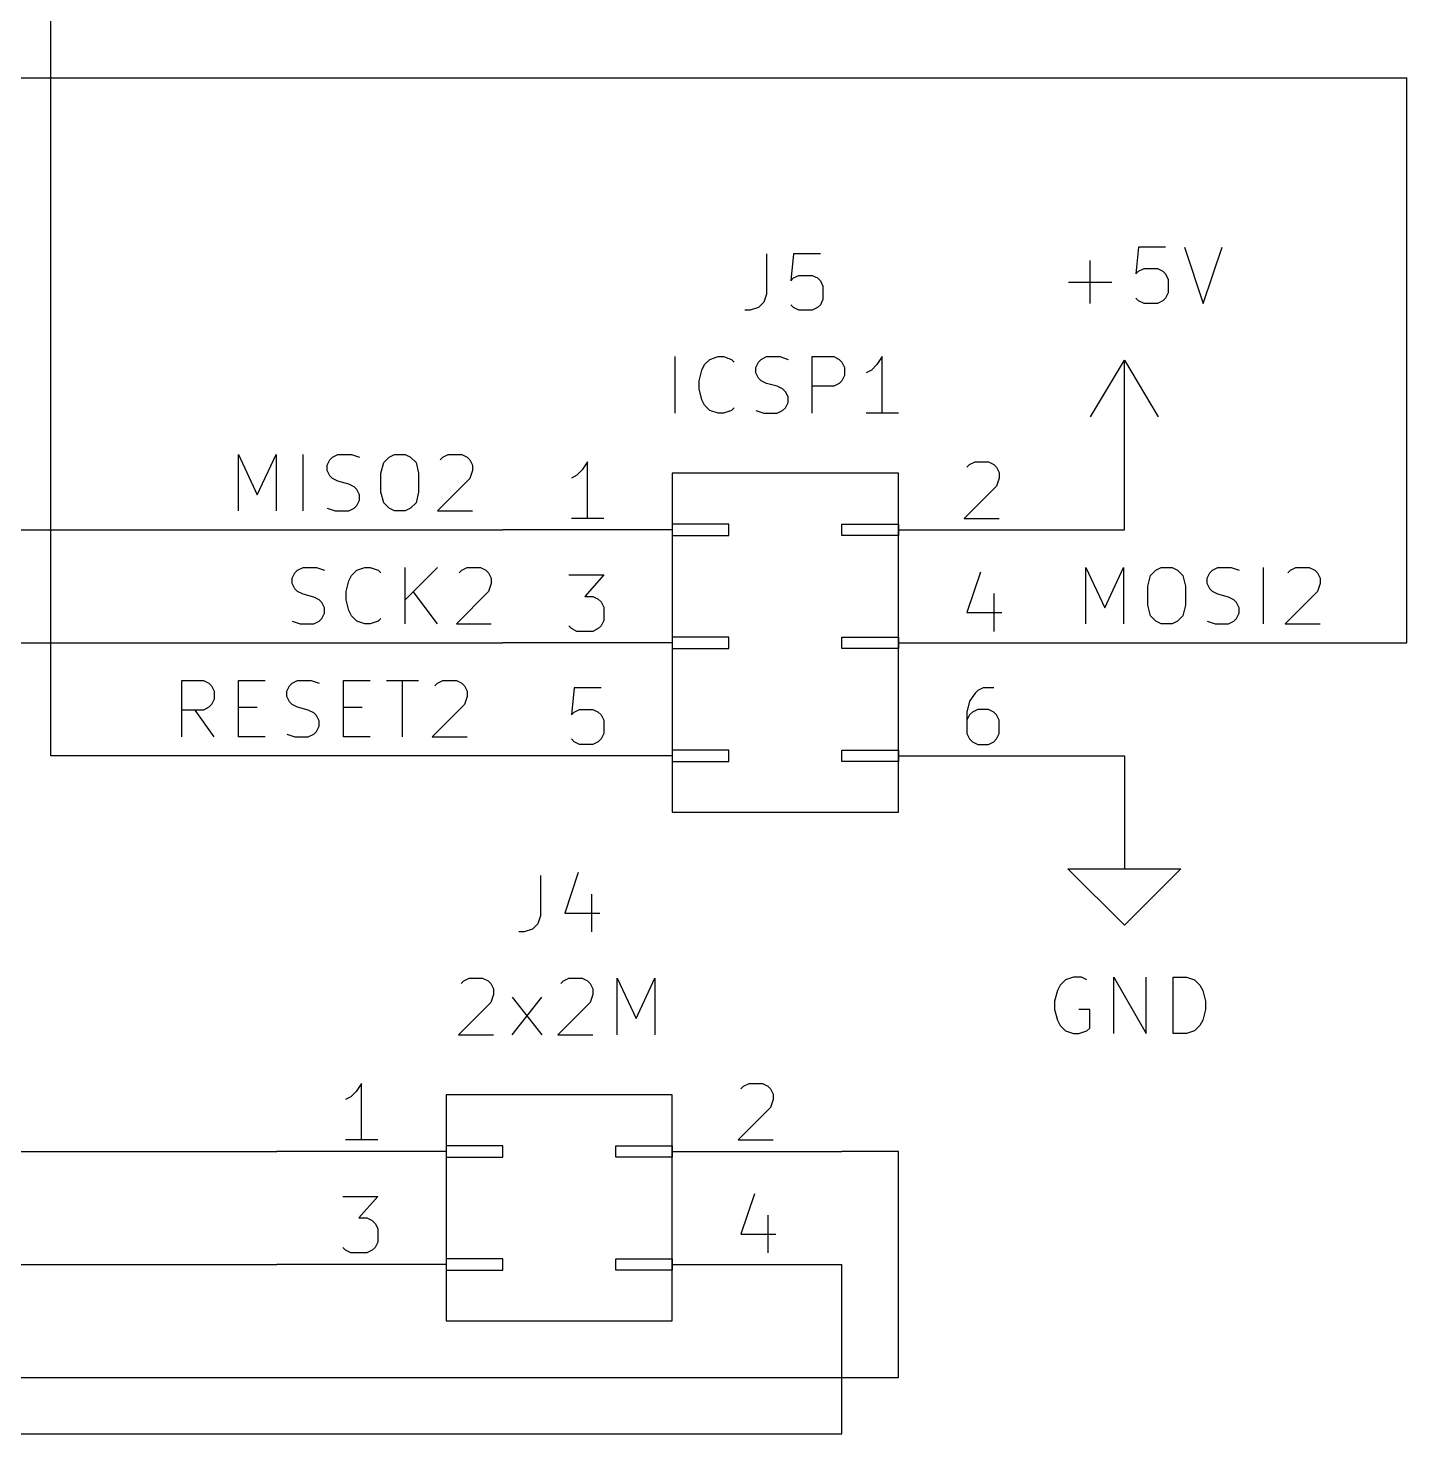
# Model space of a CAD drawing. Extents: x 0.4 to 11.3, y -7.9 to -0.4.
# Drawn here: x 7.78 to 9, y -3.65 to -2.406 of the extents above; entities that cross this region are included whole.
import ezdxf

# ---------------------------------------------------------------- set-up
doc = ezdxf.new("R2010")
doc.units = 0
doc.header["$MEASUREMENT"] = 0
for name, color, linetype in [('CYAN2', 4, 'CONTINUOUS'), ('GRAY1', 251, 'CONTINUOUS'), ('GREEN3', 91, 'CONTINUOUS'), ('LYELLOW', 51, 'CONTINUOUS'), ('RED2', 1, 'CONTINUOUS'), ('RED3', 11, 'CONTINUOUS')]:
    doc.layers.add(name, color=color, linetype=linetype)

msp = doc.modelspace()

# ---------------------------------------------------------------- linework, layer by layer
at = {"layer": 'CYAN2', "linetype": 'CONTINUOUS'}
for p, q in [((8.4333, -2.6058), (8.4333, -2.6415)), ((8.4333, -2.6058), (8.4333, -2.6415)), ((8.4571, -2.6058), (8.4548, -2.6296)), ((8.4571, -2.6058), (8.4548, -2.6296)), ((8.481, -2.6058), (8.4571, -2.6058)), ((8.481, -2.6058), (8.4571, -2.6058)), ((8.7198, -2.6498), (8.7198, -2.6117)), ((8.7198, -2.6498), (8.7198, -2.6117)), ((8.7626, -2.5998), (8.7602, -2.6236)), ((8.7626, -2.5998), (8.7602, -2.6236)), ((8.7864, -2.5998), (8.7626, -2.5998)), ((8.7864, -2.5998), (8.7626, -2.5998)), ((8.8031, -2.5998), (8.8198, -2.6498)), ((8.8031, -2.5998), (8.8198, -2.6498)), ((8.8198, -2.6498), (8.8364, -2.5998)), ((8.8198, -2.6498), (8.8364, -2.5998)), ((8.7602, -2.6236), (8.7626, -2.6212)), ((8.7602, -2.6236), (8.7626, -2.6212)), ((8.7626, -2.6212), (8.7674, -2.6189)), ((8.7626, -2.6212), (8.7674, -2.6189)), ((8.7674, -2.6189), (8.7793, -2.6189)), ((8.7674, -2.6189), (8.7793, -2.6189)), ((8.7793, -2.6189), (8.784, -2.6212)), ((8.7793, -2.6189), (8.784, -2.6212)), ((8.784, -2.6212), (8.7864, -2.6236)), ((8.784, -2.6212), (8.7864, -2.6236)), ((8.7864, -2.6236), (8.7888, -2.6284)), ((8.7864, -2.6236), (8.7888, -2.6284)), ((8.4548, -2.6296), (8.4571, -2.6272)), ((8.4548, -2.6296), (8.4571, -2.6272)), ((8.4571, -2.6272), (8.4619, -2.6249)), ((8.4571, -2.6272), (8.4619, -2.6249)), ((8.4619, -2.6249), (8.4738, -2.6249)), ((8.4619, -2.6249), (8.4738, -2.6249)), ((8.4738, -2.6249), (8.4786, -2.6272)), ((8.4738, -2.6249), (8.4786, -2.6272)), ((8.4786, -2.6272), (8.481, -2.6296)), ((8.4786, -2.6272), (8.481, -2.6296)), ((8.481, -2.6296), (8.4833, -2.6344)), ((8.481, -2.6296), (8.4833, -2.6344)), ((8.4833, -2.6344), (8.4833, -2.6463)), ((8.4833, -2.6344), (8.4833, -2.6463)), ((8.7007, -2.6308), (8.7388, -2.6308)), ((8.7007, -2.6308), (8.7388, -2.6308)), ((8.7888, -2.6284), (8.7888, -2.6403)), ((8.7888, -2.6284), (8.7888, -2.6403)), ((8.431, -2.6487), (8.4262, -2.6534)), ((8.431, -2.6487), (8.4262, -2.6534)), ((8.4333, -2.6415), (8.431, -2.6487)), ((8.4333, -2.6415), (8.431, -2.6487)), ((8.4833, -2.6463), (8.481, -2.651)), ((8.4833, -2.6463), (8.481, -2.651)), ((8.7626, -2.6474), (8.7602, -2.645)), ((8.7626, -2.6474), (8.7602, -2.645)), ((8.7674, -2.6498), (8.7626, -2.6474)), ((8.7674, -2.6498), (8.7626, -2.6474)), ((8.784, -2.6474), (8.7793, -2.6498)), ((8.784, -2.6474), (8.7793, -2.6498)), ((8.7864, -2.645), (8.784, -2.6474)), ((8.7864, -2.645), (8.784, -2.6474)), ((8.7888, -2.6403), (8.7864, -2.645)), ((8.7888, -2.6403), (8.7864, -2.645)), ((8.419, -2.6558), (8.4143, -2.6558)), ((8.419, -2.6558), (8.4143, -2.6558)), ((8.4262, -2.6534), (8.419, -2.6558)), ((8.4262, -2.6534), (8.419, -2.6558)), ((8.4571, -2.6534), (8.4548, -2.651)), ((8.4571, -2.6534), (8.4548, -2.651)), ((8.4619, -2.6558), (8.4571, -2.6534)), ((8.4619, -2.6558), (8.4571, -2.6534)), ((8.4738, -2.6558), (8.4619, -2.6558)), ((8.4738, -2.6558), (8.4619, -2.6558)), ((8.4786, -2.6534), (8.4738, -2.6558)), ((8.4786, -2.6534), (8.4738, -2.6558)), ((8.481, -2.651), (8.4786, -2.6534)), ((8.481, -2.651), (8.4786, -2.6534)), ((8.7793, -2.6498), (8.7674, -2.6498)), ((8.7793, -2.6498), (8.7674, -2.6498)), ((8.3524, -2.7468), (8.3524, -2.6968)), ((8.3524, -2.7468), (8.3524, -2.6968)), ((8.3786, -2.7039), (8.3833, -2.6992)), ((8.3786, -2.7039), (8.3833, -2.6992)), ((8.3833, -2.6992), (8.3905, -2.6968)), ((8.3833, -2.6992), (8.3905, -2.6968)), ((8.3905, -2.6968), (8.3952, -2.6968)), ((8.3905, -2.6968), (8.3952, -2.6968)), ((8.3952, -2.6968), (8.4024, -2.6992)), ((8.3952, -2.6968), (8.4024, -2.6992)), ((8.4024, -2.6992), (8.4048, -2.7016)), ((8.4024, -2.6992), (8.4048, -2.7016)), ((8.4262, -2.7016), (8.4286, -2.6992)), ((8.4262, -2.7016), (8.4286, -2.6992)), ((8.4286, -2.6992), (8.4333, -2.6968)), ((8.4286, -2.6992), (8.4333, -2.6968)), ((8.4333, -2.6968), (8.4452, -2.6968)), ((8.4333, -2.6968), (8.4452, -2.6968)), ((8.4452, -2.6968), (8.4524, -2.6992)), ((8.4452, -2.6968), (8.4524, -2.6992)), ((8.4738, -2.7468), (8.4738, -2.6968)), ((8.4738, -2.6968), (8.4929, -2.6968)), ((8.4738, -2.7468), (8.4738, -2.6968)), ((8.4738, -2.6968), (8.4929, -2.6968)), ((8.4929, -2.6968), (8.4976, -2.6992)), ((8.4929, -2.6968), (8.4976, -2.6992)), ((8.4976, -2.6992), (8.5, -2.7016)), ((8.4976, -2.6992), (8.5, -2.7016)), ((8.5357, -2.6968), (8.531, -2.7039)), ((8.5357, -2.6968), (8.531, -2.7039)), ((8.5357, -2.7468), (8.5357, -2.6968)), ((8.5357, -2.7468), (8.5357, -2.6968)), ((8.3738, -2.7182), (8.3762, -2.7087)), ((8.3738, -2.7182), (8.3762, -2.7087)), ((8.3762, -2.7087), (8.3786, -2.7039)), ((8.3762, -2.7087), (8.3786, -2.7039)), ((8.4238, -2.7063), (8.4262, -2.7016)), ((8.4238, -2.7063), (8.4262, -2.7016)), ((8.4238, -2.7111), (8.4238, -2.7063)), ((8.4238, -2.7111), (8.4238, -2.7063)), ((8.4262, -2.7159), (8.4238, -2.7111)), ((8.4262, -2.7159), (8.4238, -2.7111)), ((8.5, -2.7016), (8.5024, -2.7063)), ((8.5, -2.7016), (8.5024, -2.7063)), ((8.5024, -2.7063), (8.5024, -2.7135)), ((8.5024, -2.7063), (8.5024, -2.7135)), ((8.5262, -2.7087), (8.5214, -2.7111)), ((8.5262, -2.7087), (8.5214, -2.7111)), ((8.531, -2.7039), (8.5262, -2.7087)), ((8.531, -2.7039), (8.5262, -2.7087)), ((8.3738, -2.7254), (8.3738, -2.7182)), ((8.3738, -2.7254), (8.3738, -2.7182)), ((8.4286, -2.7182), (8.4262, -2.7159)), ((8.4286, -2.7182), (8.4262, -2.7159)), ((8.4333, -2.7206), (8.4286, -2.7182)), ((8.4333, -2.7206), (8.4286, -2.7182)), ((8.4429, -2.723), (8.4333, -2.7206)), ((8.4429, -2.723), (8.4333, -2.7206)), ((8.4476, -2.7254), (8.4429, -2.723)), ((8.4476, -2.7254), (8.4429, -2.723)), ((8.4929, -2.723), (8.4738, -2.723)), ((8.4929, -2.723), (8.4738, -2.723)), ((8.4976, -2.7206), (8.4929, -2.723)), ((8.4976, -2.7206), (8.4929, -2.723)), ((8.5, -2.7182), (8.4976, -2.7206)), ((8.5, -2.7182), (8.4976, -2.7206)), ((8.5024, -2.7135), (8.5, -2.7182)), ((8.5024, -2.7135), (8.5, -2.7182)), ((8.3762, -2.7349), (8.3738, -2.7254)), ((8.3762, -2.7349), (8.3738, -2.7254)), ((8.3786, -2.7397), (8.3762, -2.7349)), ((8.3786, -2.7397), (8.3762, -2.7349)), ((8.45, -2.7278), (8.4476, -2.7254)), ((8.45, -2.7278), (8.4476, -2.7254)), ((8.4524, -2.7325), (8.45, -2.7278)), ((8.4524, -2.7325), (8.45, -2.7278)), ((8.4524, -2.7373), (8.4524, -2.7325)), ((8.4524, -2.7373), (8.4524, -2.7325)), ((8.3833, -2.7444), (8.3786, -2.7397)), ((8.3833, -2.7444), (8.3786, -2.7397)), ((8.3905, -2.7468), (8.3833, -2.7444)), ((8.3905, -2.7468), (8.3833, -2.7444)), ((8.3952, -2.7468), (8.3905, -2.7468)), ((8.3952, -2.7468), (8.3905, -2.7468)), ((8.4024, -2.7444), (8.3952, -2.7468)), ((8.4024, -2.7444), (8.3952, -2.7468)), ((8.4048, -2.742), (8.4024, -2.7444)), ((8.4048, -2.742), (8.4024, -2.7444)), ((8.4238, -2.7444), (8.431, -2.7468)), ((8.4238, -2.7444), (8.431, -2.7468)), ((8.431, -2.7468), (8.4429, -2.7468)), ((8.431, -2.7468), (8.4429, -2.7468)), ((8.4429, -2.7468), (8.4476, -2.7444)), ((8.4429, -2.7468), (8.4476, -2.7444)), ((8.4476, -2.7444), (8.45, -2.742)), ((8.4476, -2.7444), (8.45, -2.742)), ((8.45, -2.742), (8.4524, -2.7373)), ((8.45, -2.742), (8.4524, -2.7373)), ((8.55, -2.7468), (8.5214, -2.7468)), ((8.55, -2.7468), (8.5214, -2.7468)), ((8.2333, -3.1558), (8.2333, -3.1915)), ((8.2667, -3.1534), (8.2548, -3.1891)), ((8.2786, -3.1725), (8.2786, -3.2058)), ((8.2333, -3.1915), (8.231, -3.1987)), ((8.2548, -3.1891), (8.2857, -3.1891)), ((8.219, -3.2058), (8.2143, -3.2058)), ((8.2262, -3.2034), (8.219, -3.2058)), ((8.231, -3.1987), (8.2262, -3.2034)), ((8.705, -3.2458), (8.6979, -3.2482)), ((8.705, -3.2458), (8.6979, -3.2482)), ((8.7121, -3.2458), (8.705, -3.2458)), ((8.7121, -3.2458), (8.705, -3.2458)), ((8.7169, -3.2482), (8.7121, -3.2458)), ((8.7169, -3.2482), (8.7121, -3.2458)), ((8.7407, -3.2958), (8.7407, -3.2458)), ((8.7407, -3.2458), (8.7693, -3.2958)), ((8.7407, -3.2958), (8.7407, -3.2458)), ((8.7407, -3.2458), (8.7693, -3.2958)), ((8.7693, -3.2958), (8.7693, -3.2458)), ((8.7693, -3.2958), (8.7693, -3.2458)), ((8.7931, -3.2958), (8.7931, -3.2458)), ((8.7931, -3.2458), (8.805, -3.2458)), ((8.7931, -3.2958), (8.7931, -3.2458)), ((8.7931, -3.2458), (8.805, -3.2458)), ((8.805, -3.2458), (8.8121, -3.2482)), ((8.805, -3.2458), (8.8121, -3.2482)), ((8.1631, -3.2516), (8.1655, -3.2492)), ((8.1655, -3.2492), (8.1702, -3.2468)), ((8.1702, -3.2468), (8.1821, -3.2468)), ((8.1821, -3.2468), (8.1869, -3.2492)), ((8.1869, -3.2492), (8.1893, -3.2516)), ((8.1893, -3.2516), (8.1917, -3.2563)), ((8.1917, -3.2563), (8.1917, -3.2611)), ((8.2512, -3.2516), (8.2536, -3.2492)), ((8.2536, -3.2492), (8.2583, -3.2468)), ((8.2583, -3.2468), (8.2702, -3.2468)), ((8.2702, -3.2468), (8.275, -3.2492)), ((8.275, -3.2492), (8.2774, -3.2516)), ((8.2774, -3.2516), (8.2798, -3.2563)), ((8.2798, -3.2563), (8.2798, -3.2611)), ((8.3012, -3.2968), (8.3012, -3.2468)), ((8.3012, -3.2468), (8.3179, -3.2825)), ((8.3179, -3.2825), (8.3345, -3.2468)), ((8.3345, -3.2468), (8.3345, -3.2968)), ((8.6907, -3.2577), (8.6883, -3.2672)), ((8.6907, -3.2577), (8.6883, -3.2672)), ((8.6931, -3.2529), (8.6907, -3.2577)), ((8.6931, -3.2529), (8.6907, -3.2577)), ((8.6979, -3.2482), (8.6931, -3.2529)), ((8.6979, -3.2482), (8.6931, -3.2529)), ((8.8121, -3.2482), (8.8169, -3.2529)), ((8.8121, -3.2482), (8.8169, -3.2529)), ((8.8169, -3.2529), (8.8193, -3.2577)), ((8.8169, -3.2529), (8.8193, -3.2577)), ((8.8193, -3.2577), (8.8217, -3.2672)), ((8.8193, -3.2577), (8.8217, -3.2672)), ((8.1893, -3.2682), (8.1607, -3.2968)), ((8.1917, -3.2611), (8.1893, -3.2682)), ((8.2083, -3.2968), (8.2345, -3.2635)), ((8.2083, -3.2635), (8.2345, -3.2968)), ((8.2774, -3.2682), (8.2488, -3.2968)), ((8.2798, -3.2611), (8.2774, -3.2682)), ((8.6883, -3.2672), (8.6883, -3.2744)), ((8.6883, -3.2672), (8.6883, -3.2744)), ((8.8217, -3.2672), (8.8217, -3.2744)), ((8.8217, -3.2672), (8.8217, -3.2744)), ((8.6883, -3.2744), (8.6907, -3.2839)), ((8.6883, -3.2744), (8.6907, -3.2839)), ((8.7193, -3.2744), (8.7098, -3.2744)), ((8.7193, -3.2744), (8.7098, -3.2744)), ((8.7193, -3.291), (8.7193, -3.2744)), ((8.7193, -3.291), (8.7193, -3.2744)), ((8.8217, -3.2744), (8.8193, -3.2839)), ((8.8217, -3.2744), (8.8193, -3.2839)), ((8.6907, -3.2839), (8.6931, -3.2887)), ((8.6907, -3.2839), (8.6931, -3.2887)), ((8.6931, -3.2887), (8.6979, -3.2934)), ((8.6931, -3.2887), (8.6979, -3.2934)), ((8.6979, -3.2934), (8.705, -3.2958)), ((8.6979, -3.2934), (8.705, -3.2958)), ((8.705, -3.2958), (8.7098, -3.2958)), ((8.705, -3.2958), (8.7098, -3.2958)), ((8.7098, -3.2958), (8.7169, -3.2934)), ((8.7098, -3.2958), (8.7169, -3.2934)), ((8.7169, -3.2934), (8.7193, -3.291)), ((8.7169, -3.2934), (8.7193, -3.291)), ((8.805, -3.2958), (8.7931, -3.2958)), ((8.805, -3.2958), (8.7931, -3.2958)), ((8.8121, -3.2934), (8.805, -3.2958)), ((8.8121, -3.2934), (8.805, -3.2958)), ((8.8169, -3.2887), (8.8121, -3.2934)), ((8.8169, -3.2887), (8.8121, -3.2934)), ((8.8193, -3.2839), (8.8169, -3.2887)), ((8.8193, -3.2839), (8.8169, -3.2887)), ((8.1607, -3.2968), (8.1917, -3.2968)), ((8.2488, -3.2968), (8.2798, -3.2968))]:
    msp.add_line(p, q, dxfattribs=at)
at = {"layer": 'GRAY1', "linetype": 'CONTINUOUS'}
for p, q in [((7.966, -2.8333), (7.966, -2.7833)), ((7.966, -2.7833), (7.9827, -2.819)), ((7.9827, -2.819), (7.9993, -2.7833)), ((7.9993, -2.7833), (7.9993, -2.8333)), ((8.0232, -2.8333), (8.0232, -2.7833)), ((8.047, -2.7881), (8.0493, -2.7857)), ((8.0493, -2.7857), (8.0541, -2.7833)), ((8.0541, -2.7833), (8.066, -2.7833)), ((8.066, -2.7833), (8.0732, -2.7857)), ((8.0946, -2.7904), (8.0993, -2.7857)), ((8.0993, -2.7857), (8.1041, -2.7833)), ((8.1041, -2.7833), (8.1136, -2.7833)), ((8.1136, -2.7833), (8.1184, -2.7857)), ((8.1184, -2.7857), (8.1232, -2.7904)), ((8.1446, -2.7881), (8.147, -2.7857)), ((8.147, -2.7857), (8.1517, -2.7833)), ((8.1517, -2.7833), (8.1636, -2.7833)), ((8.1636, -2.7833), (8.1684, -2.7857)), ((8.1684, -2.7857), (8.1708, -2.7881)), ((8.0446, -2.7928), (8.047, -2.7881)), ((8.0446, -2.7976), (8.0446, -2.7928)), ((8.047, -2.8023), (8.0446, -2.7976)), ((8.0922, -2.8), (8.0946, -2.7904)), ((8.1232, -2.7904), (8.1255, -2.8)), ((8.1708, -2.7881), (8.1732, -2.7928)), ((8.1732, -2.7976), (8.1708, -2.8047)), ((8.1732, -2.7928), (8.1732, -2.7976)), ((8.0493, -2.8047), (8.047, -2.8023)), ((8.0541, -2.8071), (8.0493, -2.8047)), ((8.0636, -2.8095), (8.0541, -2.8071)), ((8.0684, -2.8119), (8.0636, -2.8095)), ((8.0922, -2.8166), (8.0922, -2.8)), ((8.1255, -2.8), (8.1255, -2.8166)), ((8.1708, -2.8047), (8.1422, -2.8333)), ((8.0708, -2.8143), (8.0684, -2.8119)), ((8.0732, -2.819), (8.0708, -2.8143)), ((8.0732, -2.8238), (8.0732, -2.819)), ((8.0946, -2.8262), (8.0922, -2.8166)), ((8.1255, -2.8166), (8.1232, -2.8262)), ((8.0446, -2.8309), (8.0517, -2.8333)), ((8.0517, -2.8333), (8.0636, -2.8333)), ((8.0636, -2.8333), (8.0684, -2.8309)), ((8.0684, -2.8309), (8.0708, -2.8285)), ((8.0708, -2.8285), (8.0732, -2.8238)), ((8.0993, -2.8309), (8.0946, -2.8262)), ((8.1041, -2.8333), (8.0993, -2.8309)), ((8.1136, -2.8333), (8.1041, -2.8333)), ((8.1184, -2.8309), (8.1136, -2.8333)), ((8.1232, -2.8262), (8.1184, -2.8309)), ((8.1422, -2.8333), (8.1732, -2.8333)), ((8.016, -2.8881), (8.0184, -2.8857)), ((8.0184, -2.8857), (8.0232, -2.8833)), ((8.0232, -2.8833), (8.0351, -2.8833)), ((8.0351, -2.8833), (8.0422, -2.8857)), ((8.066, -2.8904), (8.0708, -2.8857)), ((8.0708, -2.8857), (8.0779, -2.8833)), ((8.0779, -2.8833), (8.0827, -2.8833)), ((8.0827, -2.8833), (8.0898, -2.8857)), ((8.0898, -2.8857), (8.0922, -2.8881)), ((8.1136, -2.9333), (8.1136, -2.8833)), ((8.1422, -2.8833), (8.1136, -2.9119)), ((8.1613, -2.8881), (8.1636, -2.8857)), ((8.1636, -2.8857), (8.1684, -2.8833)), ((8.1684, -2.8833), (8.1803, -2.8833)), ((8.1803, -2.8833), (8.1851, -2.8857)), ((8.1851, -2.8857), (8.1874, -2.8881)), ((8.716, -2.9333), (8.716, -2.8833)), ((8.716, -2.8833), (8.7327, -2.919)), ((8.7327, -2.919), (8.7493, -2.8833)), ((8.7493, -2.8833), (8.7493, -2.9333)), ((8.7732, -2.8904), (8.7779, -2.8857)), ((8.7779, -2.8857), (8.7827, -2.8833)), ((8.7827, -2.8833), (8.7922, -2.8833)), ((8.7922, -2.8833), (8.797, -2.8857)), ((8.797, -2.8857), (8.8017, -2.8904)), ((8.8255, -2.8881), (8.8279, -2.8857)), ((8.8279, -2.8857), (8.8327, -2.8833)), ((8.8327, -2.8833), (8.8446, -2.8833)), ((8.8446, -2.8833), (8.8517, -2.8857)), ((8.8732, -2.9333), (8.8732, -2.8833)), ((8.8946, -2.8881), (8.897, -2.8857)), ((8.897, -2.8857), (8.9017, -2.8833)), ((8.9017, -2.8833), (8.9136, -2.8833)), ((8.9136, -2.8833), (8.9184, -2.8857)), ((8.9184, -2.8857), (8.9208, -2.8881)), ((8.0136, -2.8928), (8.016, -2.8881)), ((8.0136, -2.8976), (8.0136, -2.8928)), ((8.016, -2.9023), (8.0136, -2.8976)), ((8.0613, -2.9047), (8.0636, -2.8952)), ((8.0636, -2.8952), (8.066, -2.8904)), ((8.1874, -2.8881), (8.1898, -2.8928)), ((8.1898, -2.8976), (8.1874, -2.9047)), ((8.1898, -2.8928), (8.1898, -2.8976)), ((8.7708, -2.9), (8.7732, -2.8904)), ((8.8017, -2.8904), (8.8041, -2.9)), ((8.8232, -2.8928), (8.8255, -2.8881)), ((8.8232, -2.8976), (8.8232, -2.8928)), ((8.8255, -2.9023), (8.8232, -2.8976)), ((8.9208, -2.8881), (8.9232, -2.8928)), ((8.9232, -2.8976), (8.9208, -2.9047)), ((8.9232, -2.8928), (8.9232, -2.8976)), ((8.0184, -2.9047), (8.016, -2.9023)), ((8.0232, -2.9071), (8.0184, -2.9047)), ((8.0327, -2.9095), (8.0232, -2.9071)), ((8.0374, -2.9119), (8.0327, -2.9095)), ((8.0613, -2.9119), (8.0613, -2.9047)), ((8.1422, -2.9333), (8.1208, -2.9047)), ((8.1874, -2.9047), (8.1589, -2.9333)), ((8.7708, -2.9166), (8.7708, -2.9)), ((8.8041, -2.9), (8.8041, -2.9166)), ((8.8279, -2.9047), (8.8255, -2.9023)), ((8.8327, -2.9071), (8.8279, -2.9047)), ((8.8422, -2.9095), (8.8327, -2.9071)), ((8.847, -2.9119), (8.8422, -2.9095)), ((8.9208, -2.9047), (8.8922, -2.9333)), ((8.0398, -2.9143), (8.0374, -2.9119)), ((8.0422, -2.919), (8.0398, -2.9143)), ((8.0422, -2.9238), (8.0422, -2.919)), ((8.0636, -2.9214), (8.0613, -2.9119)), ((8.066, -2.9262), (8.0636, -2.9214)), ((8.7732, -2.9262), (8.7708, -2.9166)), ((8.8041, -2.9166), (8.8017, -2.9262)), ((8.8493, -2.9143), (8.847, -2.9119)), ((8.8517, -2.919), (8.8493, -2.9143)), ((8.8517, -2.9238), (8.8517, -2.919)), ((8.0136, -2.9309), (8.0208, -2.9333)), ((8.0208, -2.9333), (8.0327, -2.9333)), ((8.0327, -2.9333), (8.0374, -2.9309)), ((8.0374, -2.9309), (8.0398, -2.9285)), ((8.0398, -2.9285), (8.0422, -2.9238)), ((8.0708, -2.9309), (8.066, -2.9262)), ((8.0779, -2.9333), (8.0708, -2.9309)), ((8.0827, -2.9333), (8.0779, -2.9333)), ((8.0898, -2.9309), (8.0827, -2.9333)), ((8.0922, -2.9285), (8.0898, -2.9309)), ((8.1589, -2.9333), (8.1898, -2.9333)), ((8.7779, -2.9309), (8.7732, -2.9262)), ((8.7827, -2.9333), (8.7779, -2.9309)), ((8.7922, -2.9333), (8.7827, -2.9333)), ((8.797, -2.9309), (8.7922, -2.9333)), ((8.8017, -2.9262), (8.797, -2.9309)), ((8.8232, -2.9309), (8.8303, -2.9333)), ((8.8303, -2.9333), (8.8422, -2.9333)), ((8.8422, -2.9333), (8.847, -2.9309)), ((8.847, -2.9309), (8.8493, -2.9285)), ((8.8493, -2.9285), (8.8517, -2.9238)), ((8.8922, -2.9333), (8.9232, -2.9333)), ((7.916, -3.0333), (7.916, -2.9833)), ((7.916, -2.9833), (7.9351, -2.9833)), ((7.9351, -2.9833), (7.9398, -2.9857)), ((7.966, -3.0333), (7.966, -2.9833)), ((7.966, -2.9833), (7.9898, -2.9833)), ((8.0136, -2.9857), (8.0184, -2.9833)), ((8.0184, -2.9833), (8.0303, -2.9833)), ((8.0303, -2.9833), (8.0374, -2.9857)), ((8.0589, -3.0333), (8.0589, -2.9833)), ((8.0589, -2.9833), (8.0827, -2.9833)), ((8.097, -2.9833), (8.1255, -2.9833)), ((8.1112, -3.0333), (8.1112, -2.9833)), ((8.1422, -2.9857), (8.147, -2.9833)), ((8.147, -2.9833), (8.1589, -2.9833)), ((8.1589, -2.9833), (8.1636, -2.9857)), ((7.9398, -2.9857), (7.9422, -2.9881)), ((7.9422, -2.9881), (7.9446, -2.9928)), ((7.9446, -2.9928), (7.9446, -3)), ((8.0089, -2.9928), (8.0112, -2.9881)), ((8.0089, -2.9976), (8.0089, -2.9928)), ((8.0112, -3.0023), (8.0089, -2.9976)), ((8.0112, -2.9881), (8.0136, -2.9857)), ((8.1398, -2.9881), (8.1422, -2.9857)), ((8.1636, -2.9857), (8.166, -2.9881)), ((8.166, -2.9881), (8.1684, -2.9928)), ((8.1684, -2.9976), (8.166, -3.0047)), ((8.1684, -2.9928), (8.1684, -2.9976)), ((7.9351, -3.0095), (7.916, -3.0095)), ((7.9446, -3.0333), (7.9279, -3.0095)), ((7.9398, -3.0071), (7.9351, -3.0095)), ((7.9422, -3.0047), (7.9398, -3.0071)), ((7.9446, -3), (7.9422, -3.0047)), ((7.966, -3.0071), (7.9827, -3.0071)), ((8.0136, -3.0047), (8.0112, -3.0023)), ((8.0184, -3.0071), (8.0136, -3.0047)), ((8.0279, -3.0095), (8.0184, -3.0071)), ((8.0327, -3.0119), (8.0279, -3.0095)), ((8.0589, -3.0071), (8.0755, -3.0071)), ((8.166, -3.0047), (8.1374, -3.0333)), ((8.0351, -3.0143), (8.0327, -3.0119)), ((8.0374, -3.019), (8.0351, -3.0143)), ((8.0374, -3.0238), (8.0374, -3.019)), ((7.9898, -3.0333), (7.966, -3.0333)), ((8.0089, -3.0309), (8.016, -3.0333)), ((8.016, -3.0333), (8.0279, -3.0333)), ((8.0279, -3.0333), (8.0327, -3.0309)), ((8.0327, -3.0309), (8.0351, -3.0285)), ((8.0351, -3.0285), (8.0374, -3.0238)), ((8.0827, -3.0333), (8.0589, -3.0333)), ((8.1374, -3.0333), (8.1684, -3.0333))]:
    msp.add_line(p, q, dxfattribs=at)
at = {"layer": 'GREEN3', "linetype": 'CONTINUOUS'}
for p, q in [((7.8, -3.05), (7.8, -1.6)), ((7.6, -2.45), (9, -2.45)), ((9, -2.95), (9, -2.45)), ((8.75, -2.85), (8.75, -2.8)), ((7.7, -2.85), (8.2, -2.85)), ((8.7, -2.85), (8.75, -2.85)), ((7.1, -2.95), (8.2, -2.95)), ((8.7, -2.95), (9, -2.95)), ((8.2, -3.05), (7.8, -3.05)), ((8.7, -3.05), (8.75, -3.05)), ((8.75, -3.05), (8.75, -3.1)), ((7.55, -3.4), (8, -3.4)), ((8.55, -3.4), (8.5, -3.4)), ((8.55, -3.6), (8.55, -3.4)), ((7.45, -3.5), (8, -3.5)), ((8.5, -3.65), (8.5, -3.5)), ((7.3, -3.6), (8.55, -3.6)), ((7.2, -3.65), (8.5, -3.65))]:
    msp.add_line(p, q, dxfattribs=at)
at = {"layer": 'LYELLOW', "linetype": 'CONTINUOUS'}
for p, q in [((8.35, -2.8), (8.35, -3.1)), ((8.55, -2.8), (8.35, -2.8)), ((8.55, -3.1), (8.55, -2.8)), ((8.35, -3.1), (8.55, -3.1)), ((8.15, -3.35), (8.15, -3.55)), ((8.35, -3.35), (8.15, -3.35)), ((8.35, -3.55), (8.35, -3.35)), ((8.15, -3.55), (8.35, -3.55))]:
    msp.add_line(p, q, dxfattribs=at)
at = {"layer": 'RED2', "linetype": 'CONTINUOUS'}
for p, q in [((8.72, -2.75), (8.75, -2.7)), ((8.75, -2.8), (8.75, -2.7)), ((8.75, -2.7), (8.78, -2.75)), ((8.35, -2.8), (8.35, -3.1)), ((8.55, -2.8), (8.35, -2.8)), ((8.55, -3.1), (8.55, -2.8)), ((8.35, -2.845), (8.35, -2.855)), ((8.4, -2.845), (8.35, -2.845)), ((8.4, -2.855), (8.4, -2.845)), ((8.5, -2.855), (8.5, -2.845)), ((8.5, -2.845), (8.55, -2.845)), ((8.55, -2.845), (8.55, -2.855)), ((8.35, -2.85), (8.2, -2.85)), ((8.35, -2.85), (8.2, -2.85)), ((8.35, -2.855), (8.4, -2.855)), ((8.55, -2.855), (8.5, -2.855)), ((8.55, -2.85), (8.7, -2.85)), ((8.55, -2.85), (8.7, -2.85)), ((8.35, -2.945), (8.35, -2.955)), ((8.4, -2.945), (8.35, -2.945)), ((8.4, -2.955), (8.4, -2.945)), ((8.5, -2.955), (8.5, -2.945)), ((8.5, -2.945), (8.55, -2.945)), ((8.55, -2.945), (8.55, -2.955)), ((8.35, -2.95), (8.2, -2.95)), ((8.35, -2.95), (8.2, -2.95)), ((8.35, -2.955), (8.4, -2.955)), ((8.55, -2.955), (8.5, -2.955)), ((8.55, -2.95), (8.7, -2.95)), ((8.55, -2.95), (8.7, -2.95)), ((8.35, -3.045), (8.35, -3.055)), ((8.4, -3.045), (8.35, -3.045)), ((8.4, -3.055), (8.4, -3.045)), ((8.5, -3.055), (8.5, -3.045)), ((8.5, -3.045), (8.55, -3.045)), ((8.55, -3.045), (8.55, -3.055)), ((8.35, -3.05), (8.2, -3.05)), ((8.35, -3.05), (8.2, -3.05)), ((8.35, -3.055), (8.4, -3.055)), ((8.55, -3.055), (8.5, -3.055)), ((8.55, -3.05), (8.7, -3.05)), ((8.55, -3.05), (8.7, -3.05)), ((8.35, -3.1), (8.55, -3.1)), ((8.75, -3.1), (8.75, -3.15)), ((8.75, -3.2), (8.7, -3.15)), ((8.7, -3.15), (8.75, -3.15)), ((8.75, -3.15), (8.8, -3.15)), ((8.8, -3.15), (8.75, -3.2)), ((8.15, -3.35), (8.15, -3.55)), ((8.35, -3.35), (8.15, -3.35)), ((8.35, -3.55), (8.35, -3.35)), ((8.15, -3.395), (8.15, -3.405)), ((8.2, -3.395), (8.15, -3.395)), ((8.2, -3.405), (8.2, -3.395)), ((8.3, -3.405), (8.3, -3.395)), ((8.3, -3.395), (8.35, -3.395)), ((8.35, -3.395), (8.35, -3.405)), ((8.15, -3.4), (8, -3.4)), ((8.15, -3.405), (8.2, -3.405)), ((8.35, -3.405), (8.3, -3.405)), ((8.35, -3.4), (8.5, -3.4)), ((8.15, -3.495), (8.15, -3.505)), ((8.2, -3.495), (8.15, -3.495)), ((8.2, -3.505), (8.2, -3.495)), ((8.3, -3.505), (8.3, -3.495)), ((8.3, -3.495), (8.35, -3.495)), ((8.35, -3.495), (8.35, -3.505)), ((8.15, -3.5), (8, -3.5)), ((8.15, -3.505), (8.2, -3.505)), ((8.35, -3.505), (8.3, -3.505)), ((8.35, -3.5), (8.5, -3.5)), ((8.15, -3.55), (8.35, -3.55))]:
    msp.add_line(p, q, dxfattribs=at)
at = {"layer": 'RED3', "linetype": 'CONTINUOUS'}
for p, q in [((8.2702, -2.797), (8.2655, -2.8018)), ((8.2702, -2.797), (8.2655, -2.8018)), ((8.275, -2.7899), (8.2702, -2.797)), ((8.275, -2.7899), (8.2702, -2.797)), ((8.275, -2.8399), (8.275, -2.7899)), ((8.275, -2.8399), (8.275, -2.7899)), ((8.6107, -2.7946), (8.6131, -2.7923)), ((8.6107, -2.7946), (8.6131, -2.7923)), ((8.6131, -2.7923), (8.6179, -2.7899)), ((8.6131, -2.7923), (8.6179, -2.7899)), ((8.6179, -2.7899), (8.6298, -2.7899)), ((8.6179, -2.7899), (8.6298, -2.7899)), ((8.6298, -2.7899), (8.6345, -2.7923)), ((8.6298, -2.7899), (8.6345, -2.7923)), ((8.6345, -2.7923), (8.6369, -2.7946)), ((8.6345, -2.7923), (8.6369, -2.7946)), ((8.6369, -2.7946), (8.6393, -2.7994)), ((8.6369, -2.7946), (8.6393, -2.7994)), ((8.2655, -2.8018), (8.2607, -2.8042)), ((8.2655, -2.8018), (8.2607, -2.8042)), ((8.6393, -2.8042), (8.6369, -2.8113)), ((8.6393, -2.8042), (8.6369, -2.8113)), ((8.6393, -2.7994), (8.6393, -2.8042)), ((8.6393, -2.7994), (8.6393, -2.8042)), ((8.6369, -2.8113), (8.6083, -2.8399)), ((8.6369, -2.8113), (8.6083, -2.8399)), ((8.2893, -2.8399), (8.2607, -2.8399)), ((8.2893, -2.8399), (8.2607, -2.8399)), ((8.6083, -2.8399), (8.6393, -2.8399)), ((8.6083, -2.8399), (8.6393, -2.8399)), ((8.2583, -2.8899), (8.2893, -2.8899)), ((8.2583, -2.8899), (8.2893, -2.8899)), ((8.2893, -2.8899), (8.2726, -2.9089)), ((8.2893, -2.8899), (8.2726, -2.9089)), ((8.6226, -2.8875), (8.6107, -2.9232)), ((8.6226, -2.8875), (8.6107, -2.9232)), ((8.2726, -2.9089), (8.2798, -2.9089)), ((8.2726, -2.9089), (8.2798, -2.9089)), ((8.2798, -2.9089), (8.2845, -2.9113)), ((8.2798, -2.9089), (8.2845, -2.9113)), ((8.6345, -2.9065), (8.6345, -2.9399)), ((8.6345, -2.9065), (8.6345, -2.9399)), ((8.2845, -2.9113), (8.2869, -2.9137)), ((8.2845, -2.9113), (8.2869, -2.9137)), ((8.2869, -2.9137), (8.2893, -2.9184)), ((8.2869, -2.9137), (8.2893, -2.9184)), ((8.2893, -2.9184), (8.2893, -2.9304)), ((8.2893, -2.9184), (8.2893, -2.9304)), ((8.2607, -2.9375), (8.2583, -2.9351)), ((8.2607, -2.9375), (8.2583, -2.9351)), ((8.2869, -2.9351), (8.2845, -2.9375)), ((8.2869, -2.9351), (8.2845, -2.9375)), ((8.2893, -2.9304), (8.2869, -2.9351)), ((8.2893, -2.9304), (8.2869, -2.9351)), ((8.6107, -2.9232), (8.6417, -2.9232)), ((8.6107, -2.9232), (8.6417, -2.9232)), ((8.2655, -2.9399), (8.2607, -2.9375)), ((8.2655, -2.9399), (8.2607, -2.9375)), ((8.2798, -2.9399), (8.2655, -2.9399)), ((8.2798, -2.9399), (8.2655, -2.9399)), ((8.2845, -2.9375), (8.2798, -2.9399)), ((8.2845, -2.9375), (8.2798, -2.9399)), ((8.2631, -2.9899), (8.2607, -3.0137)), ((8.2631, -2.9899), (8.2607, -3.0137)), ((8.2869, -2.9899), (8.2631, -2.9899)), ((8.2869, -2.9899), (8.2631, -2.9899)), ((8.6179, -2.9946), (8.6131, -3.0018)), ((8.6179, -2.9946), (8.6131, -3.0018)), ((8.6202, -2.9923), (8.6179, -2.9946)), ((8.6202, -2.9923), (8.6179, -2.9946)), ((8.625, -2.9899), (8.6202, -2.9923)), ((8.625, -2.9899), (8.6202, -2.9923)), ((8.6345, -2.9899), (8.625, -2.9899)), ((8.6345, -2.9899), (8.625, -2.9899)), ((8.2631, -3.0113), (8.2679, -3.0089)), ((8.2631, -3.0113), (8.2679, -3.0089)), ((8.2679, -3.0089), (8.2798, -3.0089)), ((8.2679, -3.0089), (8.2798, -3.0089)), ((8.2798, -3.0089), (8.2845, -3.0113)), ((8.2798, -3.0089), (8.2845, -3.0113)), ((8.6131, -3.0018), (8.6107, -3.0113)), ((8.6131, -3.0018), (8.6107, -3.0113)), ((8.6202, -3.0089), (8.6155, -3.0113)), ((8.6202, -3.0089), (8.6155, -3.0113)), ((8.6298, -3.0089), (8.6202, -3.0089)), ((8.6298, -3.0089), (8.6202, -3.0089)), ((8.6345, -3.0113), (8.6298, -3.0089)), ((8.6345, -3.0113), (8.6298, -3.0089)), ((8.2607, -3.0137), (8.2631, -3.0113)), ((8.2607, -3.0137), (8.2631, -3.0113)), ((8.2845, -3.0113), (8.2869, -3.0137)), ((8.2845, -3.0113), (8.2869, -3.0137)), ((8.2869, -3.0137), (8.2893, -3.0184)), ((8.2869, -3.0137), (8.2893, -3.0184)), ((8.2893, -3.0184), (8.2893, -3.0304)), ((8.2893, -3.0184), (8.2893, -3.0304)), ((8.6107, -3.0113), (8.6107, -3.0304)), ((8.6107, -3.0113), (8.6107, -3.0304)), ((8.6131, -3.0137), (8.6107, -3.0184)), ((8.6131, -3.0137), (8.6107, -3.0184)), ((8.6155, -3.0113), (8.6131, -3.0137)), ((8.6155, -3.0113), (8.6131, -3.0137)), ((8.6369, -3.0137), (8.6345, -3.0113)), ((8.6369, -3.0137), (8.6345, -3.0113)), ((8.6393, -3.0184), (8.6369, -3.0137)), ((8.6393, -3.0184), (8.6369, -3.0137)), ((8.6393, -3.0304), (8.6393, -3.0184)), ((8.6393, -3.0304), (8.6393, -3.0184)), ((8.2893, -3.0304), (8.2869, -3.0351)), ((8.2893, -3.0304), (8.2869, -3.0351)), ((8.6107, -3.0304), (8.6131, -3.0351)), ((8.6107, -3.0304), (8.6131, -3.0351)), ((8.6369, -3.0351), (8.6393, -3.0304)), ((8.6369, -3.0351), (8.6393, -3.0304)), ((8.2631, -3.0375), (8.2607, -3.0351)), ((8.2631, -3.0375), (8.2607, -3.0351)), ((8.2679, -3.0399), (8.2631, -3.0375)), ((8.2679, -3.0399), (8.2631, -3.0375)), ((8.2798, -3.0399), (8.2679, -3.0399)), ((8.2798, -3.0399), (8.2679, -3.0399)), ((8.2845, -3.0375), (8.2798, -3.0399)), ((8.2845, -3.0375), (8.2798, -3.0399)), ((8.2869, -3.0351), (8.2845, -3.0375)), ((8.2869, -3.0351), (8.2845, -3.0375)), ((8.6131, -3.0351), (8.6155, -3.0375)), ((8.6131, -3.0351), (8.6155, -3.0375)), ((8.6155, -3.0375), (8.6202, -3.0399)), ((8.6155, -3.0375), (8.6202, -3.0399)), ((8.6202, -3.0399), (8.6298, -3.0399)), ((8.6202, -3.0399), (8.6298, -3.0399)), ((8.6298, -3.0399), (8.6345, -3.0375)), ((8.6298, -3.0399), (8.6345, -3.0375)), ((8.6345, -3.0375), (8.6369, -3.0351)), ((8.6345, -3.0375), (8.6369, -3.0351)), ((8.075, -3.3399), (8.0702, -3.347)), ((8.075, -3.3899), (8.075, -3.3399)), ((8.4107, -3.3446), (8.4131, -3.3423)), ((8.4131, -3.3423), (8.4179, -3.3399)), ((8.4179, -3.3399), (8.4298, -3.3399)), ((8.4298, -3.3399), (8.4345, -3.3423)), ((8.4345, -3.3423), (8.4369, -3.3446)), ((8.4369, -3.3446), (8.4393, -3.3494)), ((8.0655, -3.3518), (8.0607, -3.3542)), ((8.0702, -3.347), (8.0655, -3.3518)), ((8.4393, -3.3542), (8.4369, -3.3613)), ((8.4393, -3.3494), (8.4393, -3.3542)), ((8.4369, -3.3613), (8.4083, -3.3899)), ((8.0893, -3.3899), (8.0607, -3.3899)), ((8.4083, -3.3899), (8.4393, -3.3899)), ((8.0583, -3.4399), (8.0893, -3.4399)), ((8.0893, -3.4399), (8.0726, -3.4589)), ((8.4226, -3.4375), (8.4107, -3.4732)), ((8.4345, -3.4565), (8.4345, -3.4899)), ((8.0726, -3.4589), (8.0798, -3.4589)), ((8.0798, -3.4589), (8.0845, -3.4613)), ((8.0845, -3.4613), (8.0869, -3.4637)), ((8.0869, -3.4637), (8.0893, -3.4684)), ((8.0893, -3.4684), (8.0893, -3.4804)), ((8.0893, -3.4804), (8.0869, -3.4851)), ((8.4107, -3.4732), (8.4417, -3.4732)), ((8.0607, -3.4875), (8.0583, -3.4851)), ((8.0655, -3.4899), (8.0607, -3.4875)), ((8.0798, -3.4899), (8.0655, -3.4899)), ((8.0845, -3.4875), (8.0798, -3.4899)), ((8.0869, -3.4851), (8.0845, -3.4875))]:
    msp.add_line(p, q, dxfattribs=at)

doc.saveas('drawing.dxf')
